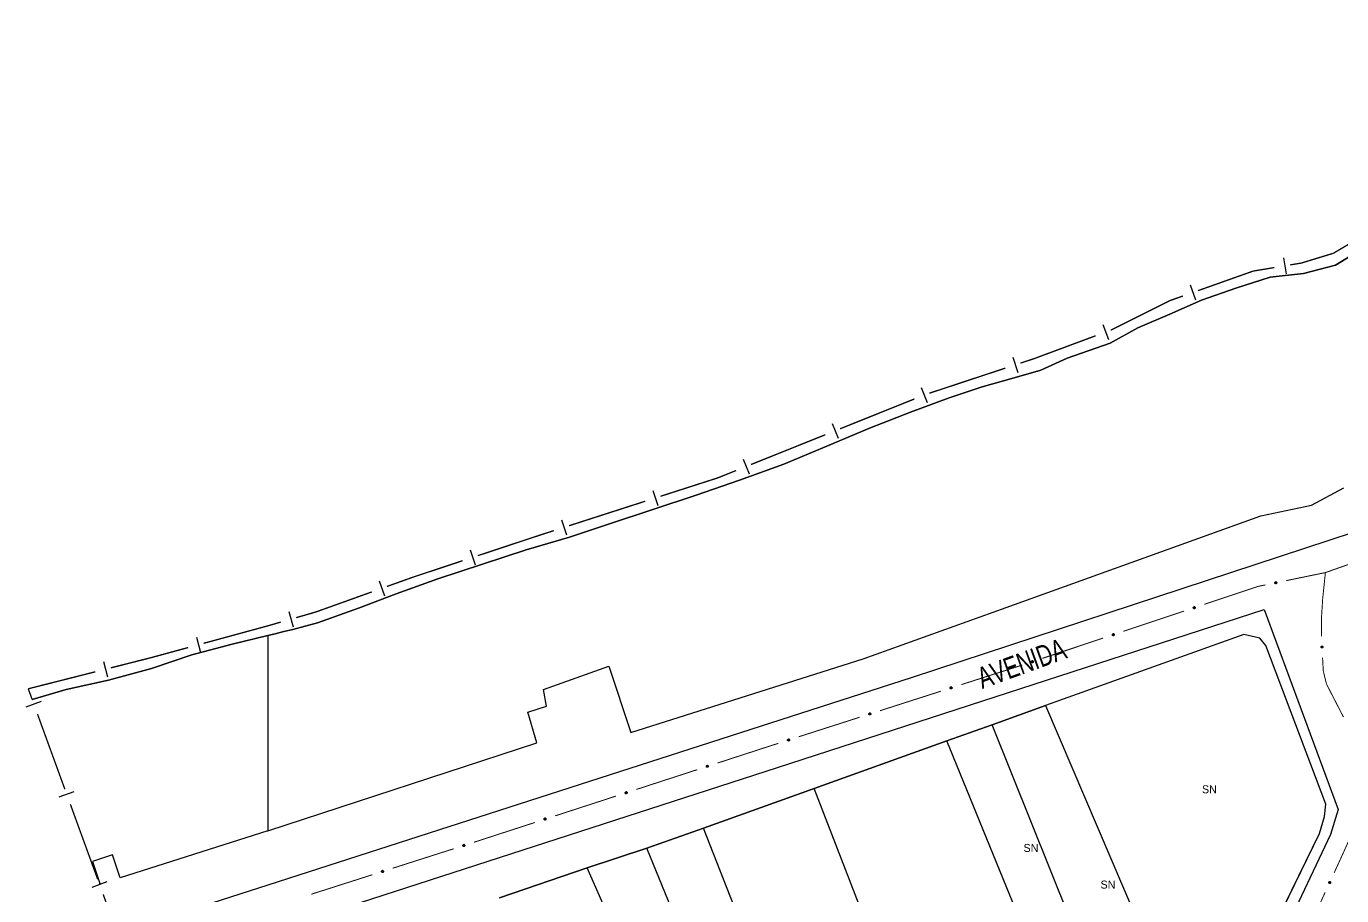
# Model space of a CAD drawing. Extents: x 204373 to 205952, y 4873300 to 4875179.
# Drawn here: x 204592.1 to 204838.7, y 4874748.4 to 4874911.5 of the extents above; entities that cross this region are included whole.
import ezdxf
from ezdxf.enums import TextEntityAlignment as Align

# ---------------------------------------------------------------- set-up
doc = ezdxf.new("R2010")
doc.units = 0
doc.header["$LTSCALE"] = 1.5
doc.header["$MEASUREMENT"] = 0
doc.linetypes.add('TRACO_00', pattern=[10, -10])
for name, color, linetype in [('CD_MALHA_LOTES', 7, 'CONTINUOUS'), ('HD-CURSO-PERENE', 170, 'CONTINUOUS'), ('HD-PRAIA', 251, 'CONTINUOUS'), ('LM-LIM-SETORES-BAIRROS', 250, 'CONTINUOUS'), ('RU-QUADRA', 220, 'CONTINUOUS'), ('SV-EIXO-RUA-PAV', 20, 'CONTINUOUS'), ('SV-RUA-PAVIM', 7, 'CONTINUOUS'), ('SV-TXT-RUA-PAV', 7, 'CONTINUOUS'), ('Th_NmrPort', 1, 'CONTINUOUS')]:
    doc.layers.add(name, color=color, linetype=linetype)
doc.styles.add('ARIAL', font='ARIAL.SHX')

msp = doc.modelspace()

# ---------------------------------------------------------------- linework, layer by layer
at = {"layer": 'CD_MALHA_LOTES', "linetype": 'Continuous', "flags": 128}
for points in [[(204812.592519, 4874715.154596), (204834.56531, 4874760.071633), (204835.481769, 4874763.27924), (204835.710884, 4874765.570388), (204824.484258, 4874795.355313), (204823.338684, 4874796.730002), (204820.360192, 4874797.417346), (204783.167758, 4874784.107461)], [(204773.16422, 4874780.458253), (204783.167758, 4874784.107461)], [(204783.167758, 4874784.107461), (204812.592519, 4874715.154596)], [(204764.686611, 4874777.48482), (204773.16422, 4874780.458253)], [(204787.82589, 4874744.033597), (204773.16422, 4874780.458253)], [(204739.808359, 4874768.564385), (204764.686611, 4874777.48482)], [(204779.577757, 4874741.055104), (204764.686611, 4874777.48482)], [(204719.094206, 4874761.119896), (204739.808359, 4874768.564385)], [(204784.094149, 4874653.916984), (204739.808359, 4874768.564385)], [(204708.442244, 4874757.348934), (204719.094206, 4874761.119896)], [(204728.492247, 4874737.04547), (204719.094206, 4874761.119896)], [(204697.277645, 4874753.681454), (204708.442244, 4874757.348934)], [(204718.254316, 4874733.348439), (204708.442244, 4874757.348934)], [(204680.845143, 4874748.009142), (204697.277645, 4874753.681454)], [(204716.685744, 4874709.437262), (204697.277645, 4874753.681454)]]:
    msp.add_lwpolyline(points, dxfattribs=at)
at = {"layer": 'HD-CURSO-PERENE', "linetype": 'Continuous'}
for points in [[(204637.406396, 4874797.234718, 2.318532), (204637.669359, 4874797.301831, 2.318532), (204637.953429, 4874797.377584, 2.318532), (204638.776207, 4874797.569662, 2.318532), (204640.434309, 4874797.964662, 2.318532), (204642.100855, 4874798.381298, 2.318532), (204646.727859, 4874799.608506, 2.318532), (204654.408502, 4874802.329419, 2.318532), (204661.484507, 4874805.030881, 2.318532), (204669.29196, 4874807.851262, 2.318532), (204677.62783, 4874810.616315, 2.318532), (204685.862074, 4874813.28166, 2.318532), (204693.96817, 4874815.696548, 2.318532), (204701.622292, 4874818.26671, 2.318532), (204709.553438, 4874820.834253, 2.318532), (204717.687391, 4874823.55088, 2.318532), (204725.847642, 4874826.393093, 2.318532), (204734.135149, 4874829.385104, 2.318532), (204742.199119, 4874832.731565, 2.318532), (204750.212943, 4874836.103667, 2.318532), (204757.896258, 4874839.126558, 2.318532), (204765.123144, 4874841.801426, 2.318532), (204771.337104, 4874843.856699, 2.318532), (204777.32129, 4874845.561807, 2.318532), (204782.295891, 4874847.024791, 2.318532), (204787.226806, 4874849.243195, 2.318532), (204795.336244, 4874852.035555, 2.318532), (204800.474644, 4874854.931503, 2.318532), (204806.516993, 4874857.516903, 2.318532), (204812.458607, 4874860.103255, 2.318532), (204818.850636, 4874862.358179, 2.318532), (204825.291474, 4874864.436474, 2.318532), (204831.518591, 4874865.13261, 2.318532), (204837.576992, 4874866.686015, 2.318532), (204843.047238, 4874870.082164, 2.318532)], [(204637.406396, 4874797.234718, 2.318532), (204630.749672, 4874795.607026, 2.318532), (204623.176002, 4874793.589775, 2.318532), (204615.597431, 4874791.018898, 2.318532), (204607.518746, 4874788.85542, 2.318532), (204599.620135, 4874787.118077, 2.318532), (204593.234579, 4874785.216819, 2.318532)]]:
    msp.add_polyline3d(points, dxfattribs=at)
at = {"layer": 'HD-PRAIA', "linetype": 'Continuous'}
msp.add_polyline3d([(204843.047238, 4874870.082164, 2.937775), (204837.576992, 4874866.686015, 2.937775), (204831.518591, 4874865.13261, 2.937775), (204825.291474, 4874864.436474, 2.937775), (204818.850636, 4874862.358179, 2.937775), (204812.458607, 4874860.103255, 2.937775), (204806.516993, 4874857.516903, 2.937775), (204800.474644, 4874854.931503, 2.937775), (204795.336244, 4874852.035555, 2.937775), (204787.226806, 4874849.243195, 2.937775), (204782.295891, 4874847.024791, 2.937775), (204777.32129, 4874845.561807, 2.937775), (204771.337104, 4874843.856699, 2.937775), (204765.123144, 4874841.801426, 2.937775), (204757.896258, 4874839.126558, 2.937775), (204750.212943, 4874836.103667, 2.937775), (204742.199119, 4874832.731565, 2.937775), (204734.135149, 4874829.385104, 2.937775), (204725.847642, 4874826.393093, 2.937775), (204717.687391, 4874823.55088, 2.937775), (204709.553438, 4874820.834253, 2.937775), (204701.622292, 4874818.26671, 2.937775), (204693.96817, 4874815.696548, 2.937775), (204685.862074, 4874813.28166, 2.937775), (204677.62783, 4874810.616315, 2.937775), (204669.29196, 4874807.851262, 2.937775), (204661.484507, 4874805.030881, 2.937775), (204654.408502, 4874802.329419, 2.937775), (204646.727859, 4874799.608506, 2.937775), (204642.100855, 4874798.381298, 2.937775), (204640.434309, 4874797.964662, 2.937775), (204638.776207, 4874797.569662, 2.937775), (204637.953429, 4874797.377584, 2.937775), (204637.669359, 4874797.301831, 2.937775), (204637.406396, 4874797.234718, 2.937775), (204637.404209, 4874760.61397, 2.937775), (204687.858311, 4874777.08376, 2.937775), (204686.172025, 4874782.851956, 2.937775), (204689.632694, 4874784.002083, 2.937775), (204689.055675, 4874787.103066, 2.937775), (204701.334941, 4874791.491852, 2.937775), (204705.448313, 4874779.009055, 2.937775), (204748.998779, 4874792.82809, 2.937775), (204775.783004, 4874802.47627, 6.603693), (204823.542857, 4874819.680265, 6.603693), (204833.073547, 4874821.705019, 6.87616), (204839.121465, 4874824.919538, 7.049548)], dxfattribs=at)
at = {"layer": 'HD-PRAIA', "linetype": 'TRACO_00'}
for points in [[(204593.234579, 4874785.216819, 2.318532), (204599.620135, 4874787.118077, 2.318532), (204607.518746, 4874788.85542, 2.318532), (204615.597431, 4874791.018898, 2.318532), (204623.176002, 4874793.589775, 2.318532), (204630.749672, 4874795.607026, 2.318532), (204637.406396, 4874797.234718, 2.318532)], [(204637.406396, 4874797.234718, 2.318532), (204637.404209, 4874760.61397, 6.331226), (204609.744328, 4874751.800924, 4.968892), (204608.292223, 4874756.109277, 4.968892), (204604.536969, 4874754.812857, 4.968892), (204605.924015, 4874750.73331, 4.523037), (204605.807576, 4874750.694351, 4.399189)]]:
    msp.add_polyline3d(points, dxfattribs=at)
at = {"layer": 'LM-LIM-SETORES-BAIRROS', "const_width": 0.25}
for points in [[(204842.821026, 4874872.274761), (204837.656915, 4874869.219935)], [(204837.151574, 4874868.921001), (204831.974975, 4874867.339262)], [(204837.656915, 4874869.219935), (204837.151574, 4874868.921001)], [(204826.082862, 4874866.241183), (204822.137286, 4874865.583587)], [(204831.139343, 4874867.08393), (204829.042044, 4874866.73438)], [(204831.974975, 4874867.339262), (204831.139343, 4874867.08393)], [(204822.120997, 4874865.580873), (204811.769855, 4874861.907887)], [(204822.137286, 4874865.583587), (204822.120997, 4874865.580873)], [(204806.5894, 4874860.069661), (204796.300738, 4874854.925329)], [(204807.057716, 4874860.235837), (204806.5894, 4874860.069661)], [(204808.942572, 4874860.904657), (204807.057716, 4874860.235837)], [(204795.566977, 4874854.558449), (204795.398623, 4874854.495806)], [(204796.300738, 4874854.925329), (204795.566977, 4874854.558449)], [(204792.586957, 4874853.449604), (204781.340295, 4874849.2648)], [(204781.204426, 4874849.214244), (204778.493702, 4874848.318045)], [(204781.340295, 4874849.2648), (204781.204426, 4874849.214244)], [(204775.645336, 4874847.376341), (204761.403503, 4874842.667816)], [(204758.604657, 4874841.590681), (204744.684713, 4874836.001838)], [(204741.900724, 4874834.88407), (204727.98078, 4874829.295227)], [(204721.750142, 4874826.793633), (204711.007252, 4874823.334967)], [(204722.412802, 4874827.05969), (204721.750142, 4874826.793633)], [(204725.196791, 4874828.177459), (204722.412802, 4874827.05969)], [(204708.151599, 4874822.415591), (204693.873339, 4874817.818715)], [(204691.017687, 4874816.899339), (204689.113919, 4874816.286423)], [(204688.498061, 4874816.088148), (204676.772165, 4874812.202241)], [(204689.113919, 4874816.286423), (204688.498061, 4874816.088148)], [(204673.924464, 4874811.258526), (204665.38136, 4874808.427381)], [(204664.605337, 4874808.170211), (204659.727317, 4874806.420081)], [(204665.38136, 4874808.427381), (204664.605337, 4874808.170211)], [(204656.903557, 4874805.406977), (204646.549771, 4874801.69226)], [(204639.82703, 4874799.742754), (204637.905404, 4874799.188357)], [(204646.407971, 4874801.641385), (204642.709467, 4874800.57435)], [(204646.549771, 4874801.69226), (204646.407971, 4874801.641385)], [(204637.406684, 4874799.044474), (204625.365792, 4874795.759545)], [(204637.905404, 4874799.188357), (204637.406684, 4874799.044474)], [(204622.471564, 4874794.969958), (204615.718367, 4874793.127589)], [(204615.617566, 4874793.100089), (204607.964357, 4874791.159072)], [(204615.718367, 4874793.127589), (204615.617566, 4874793.100089)], [(204605.056424, 4874790.421558), (204593.424692, 4874787.471504)], [(204593.424692, 4874787.471504), (204592.498938, 4874787.236713)], [(204592.498938, 4874787.236713), (204593.198733, 4874785.315242)], [(204594.225359, 4874782.496371), (204599.35849, 4874768.402011)], [(204600.385116, 4874765.583139), (204605.518247, 4874751.48878)], [(204606.544873, 4874748.669908), (204611.678004, 4874734.575549)]]:
    msp.add_lwpolyline(points, dxfattribs=at)
at = {"layer": 'LM-LIM-SETORES-BAIRROS'}
for points in [[(204827.809051, 4874868.049572), (204828.302248, 4874865.09039)], [(204810.325812, 4874862.987119), (204811.329042, 4874860.159835)], [(204793.938301, 4874855.552905), (204794.984502, 4874852.741239)], [(204777.073394, 4874849.428327), (204778.015099, 4874846.579961)], [(204759.901765, 4874843.727854), (204761.019534, 4874840.943865)], [(204743.197832, 4874837.021243), (204744.315601, 4874834.237254)], [(204726.4939, 4874830.314632), (204727.611668, 4874827.530643)], [(204709.59568, 4874824.456334), (204710.515055, 4874821.600682)], [(204692.461767, 4874818.940082), (204693.381142, 4874816.08443)], [(204675.351074, 4874813.31152), (204676.294789, 4874810.463819)], [(204658.279511, 4874807.49426), (204659.292616, 4874804.6705)], [(204641.332857, 4874801.73837), (204642.164453, 4874798.855933)], [(204624.006256, 4874796.943463), (204624.795843, 4874794.049236)], [(204606.626289, 4874792.367201), (204607.363803, 4874789.459268)], [(204592.131506, 4874783.862305), (204594.950378, 4874784.888932)], [(204598.291263, 4874766.949074), (204601.110135, 4874767.9757)], [(204604.45102, 4874750.035843), (204607.269892, 4874751.062469)]]:
    msp.add_lwpolyline(points, dxfattribs=at)
at = {"layer": 'RU-QUADRA', "linetype": 'Continuous', "flags": 128}
msp.add_lwpolyline([(204812.65921, 4874715.122989), (204834.56531, 4874760.071633), (204835.481769, 4874763.27924), (204835.710884, 4874765.570388), (204824.484258, 4874795.355313), (204823.338684, 4874796.730002), (204820.360192, 4874797.417346), (204783.167758, 4874784.107461), (204773.16422, 4874780.458253), (204764.685295, 4874777.484358), (204739.808359, 4874768.564385), (204719.094206, 4874761.119896), (204708.442244, 4874757.348934), (204697.277645, 4874753.681454), (204680.845143, 4874748.009142)], dxfattribs=at)
at = {"layer": 'SV-EIXO-RUA-PAV', "const_width": 0.18}
for points in [[(204839.896633, 4874810.522419), (204836.122532, 4874809.197215)], [(204835.651515, 4874809.031826), (204828.3044, 4874807.521281)], [(204835.651515, 4874809.031826), (204835.239918, 4874805.053059)], [(204836.122532, 4874809.197215), (204835.651515, 4874809.031826)], [(204823.065977, 4874806.444278), (204812.961692, 4874803.072525)], [(204823.406839, 4874806.514357), (204823.065977, 4874806.444278)], [(204824.386351, 4874806.715742), (204823.406839, 4874806.514357)], [(204835.239918, 4874805.053059), (204835.142026, 4874804.106768)], [(204835.142026, 4874804.106768), (204834.95328, 4874801.063957)], [(204809.167371, 4874801.806377), (204797.784409, 4874798.007936)], [(204834.95328, 4874801.063957), (204834.917279, 4874800.483571)], [(204834.917279, 4874800.483571), (204834.917279, 4874797.065073)], [(204793.990088, 4874796.741788), (204782.607125, 4874792.943346)], [(204835.119167, 4874793.070721), (204835.230992, 4874791.07385)], [(204778.791688, 4874791.670153), (204767.386883, 4874788.010006)], [(204778.812804, 4874791.677199), (204778.791688, 4874791.670153)], [(204835.230992, 4874791.07385), (204835.258995, 4874790.5738)], [(204835.258995, 4874790.5738), (204835.612199, 4874789.116835)], [(204835.612199, 4874789.116835), (204835.844794, 4874788.157378)], [(204835.844794, 4874788.157378), (204839.045953, 4874781.917885)], [(204763.578217, 4874786.78769), (204752.152216, 4874783.120741)], [(204748.343549, 4874781.898425), (204736.917549, 4874778.231476)], [(204731.426527, 4874776.469241), (204721.695608, 4874773.302831)], [(204732.156716, 4874776.70358), (204731.426527, 4874776.469241)], [(204733.108882, 4874777.009159), (204732.156716, 4874776.70358)], [(204717.891916, 4874772.065121), (204706.480839, 4874768.351993)], [(204702.677146, 4874767.114284), (204691.266069, 4874763.401155)], [(204687.462377, 4874762.163446), (204676.0513, 4874758.450318)], [(204841.425721, 4874761.819199), (204838.542232, 4874755.445169)], [(204672.241386, 4874757.2319), (204660.810926, 4874753.578876)], [(204838.542232, 4874755.445169), (204838.198959, 4874754.686356)], [(204838.198959, 4874754.686356), (204837.292728, 4874752.717778)], [(204657.000773, 4874752.361201), (204645.570313, 4874748.708177)], [(204835.620061, 4874749.084296), (204830.602062, 4874738.183852)]]:
    msp.add_lwpolyline(points, dxfattribs=at)
at = {"layer": 'SV-EIXO-RUA-PAV'}
for points in [[(204826.508281, 4874807.039622), (204826.481952, 4874806.998405), (204826.450895, 4874806.968365), (204826.417781, 4874806.950766), (204826.384464, 4874806.942844), (204826.349465, 4874806.938578), (204826.313231, 4874806.942063), (204826.273872, 4874806.954838), (204826.232341, 4874806.98096), (204826.203659, 4874807.014797), (204826.184668, 4874807.046338), (204826.174407, 4874807.080604), (204826.170833, 4874807.114672), (204826.175697, 4874807.152191), (204826.189033, 4874807.191951), (204826.21631, 4874807.233077), (204826.246959, 4874807.262318), (204826.279436, 4874807.2785), (204826.313949, 4874807.288597), (204826.349732, 4874807.292524), (204826.38528, 4874807.288898), (204826.425288, 4874807.275399), (204826.465523, 4874807.247939), (204826.495036, 4874807.217703), (204826.51167, 4874807.185462), (204826.520846, 4874807.151259), (204826.525551, 4874807.116209), (204826.523565, 4874807.079639), (204826.508281, 4874807.039622)], [(204811.235669, 4874802.380511), (204811.214433, 4874802.336454), (204811.187172, 4874802.302931), (204811.156388, 4874802.281515), (204811.12425, 4874802.269684), (204811.090009, 4874802.261284), (204811.053618, 4874802.260431), (204811.013018, 4874802.268431), (204810.968672, 4874802.289423), (204810.936167, 4874802.319606), (204810.913557, 4874802.348663), (204810.899291, 4874802.381464), (204810.891687, 4874802.414865), (204810.892051, 4874802.452695), (204810.90056, 4874802.49376), (204810.922748, 4874802.53784), (204810.949699, 4874802.570521), (204810.980019, 4874802.590454), (204811.013085, 4874802.604587), (204811.048146, 4874802.612744), (204811.083873, 4874802.613376), (204811.125204, 4874802.604734), (204811.16842, 4874802.582258), (204811.201323, 4874802.55575), (204811.221676, 4874802.525718), (204811.234857, 4874802.492851), (204811.243701, 4874802.458609), (204811.246081, 4874802.422064), (204811.235669, 4874802.380511)], [(204796.058385, 4874797.315922), (204796.037149, 4874797.271864), (204796.009888, 4874797.238342), (204795.979104, 4874797.216926), (204795.946967, 4874797.205095), (204795.912725, 4874797.196694), (204795.876334, 4874797.195841), (204795.835734, 4874797.203841), (204795.791389, 4874797.224834), (204795.758883, 4874797.255017), (204795.736273, 4874797.284074), (204795.722007, 4874797.316875), (204795.714403, 4874797.350275), (204795.714767, 4874797.388106), (204795.723276, 4874797.429171), (204795.745464, 4874797.473251), (204795.772415, 4874797.505932), (204795.802735, 4874797.525864), (204795.835802, 4874797.539998), (204795.870862, 4874797.548155), (204795.906589, 4874797.548787), (204795.94792, 4874797.540145), (204795.991137, 4874797.517669), (204796.024039, 4874797.491161), (204796.044392, 4874797.461129), (204796.057574, 4874797.428261), (204796.066417, 4874797.39402), (204796.068798, 4874797.357474), (204796.058385, 4874797.315922)], [(204835.109217, 4874795.217203), (204835.146139, 4874795.185127), (204835.171312, 4874795.15001), (204835.183877, 4874795.114677), (204835.186839, 4874795.08056), (204835.185938, 4874795.045314), (204835.17719, 4874795.00998), (204835.158794, 4874794.972913), (204835.126877, 4874794.93565), (204835.089208, 4874794.912227), (204835.055227, 4874794.898055), (204835.019829, 4874794.892918), (204834.985605, 4874794.894367), (204834.949202, 4874794.904667), (204834.91182, 4874794.923677), (204834.875128, 4874794.956677), (204834.850685, 4874794.991275), (204834.839429, 4874795.025769), (204834.83449, 4874795.061389), (204834.83584, 4874795.097361), (204834.844628, 4874795.131996), (204834.863835, 4874795.169599), (204834.896886, 4874795.205383), (204834.931115, 4874795.230155), (204834.965442, 4874795.241893), (204835.000619, 4874795.245966), (204835.035981, 4874795.245493), (204835.071866, 4874795.238178), (204835.109217, 4874795.217203)], [(204780.881102, 4874792.251333), (204780.859865, 4874792.207275), (204780.832605, 4874792.173753), (204780.801821, 4874792.152337), (204780.769683, 4874792.140506), (204780.735442, 4874792.132105), (204780.69905, 4874792.131252), (204780.65845, 4874792.139252), (204780.614105, 4874792.160245), (204780.5816, 4874792.190428), (204780.55899, 4874792.219485), (204780.544723, 4874792.252286), (204780.53712, 4874792.285686), (204780.537484, 4874792.323517), (204780.545993, 4874792.364582), (204780.568181, 4874792.408662), (204780.595132, 4874792.441343), (204780.625452, 4874792.461275), (204780.658518, 4874792.475409), (204780.693579, 4874792.483566), (204780.729306, 4874792.484198), (204780.770637, 4874792.475556), (204780.813853, 4874792.45308), (204780.846756, 4874792.426572), (204780.867109, 4874792.39654), (204780.88029, 4874792.363672), (204780.889134, 4874792.329431), (204780.891514, 4874792.292885), (204780.881102, 4874792.251333)], [(204765.652996, 4874787.337939), (204765.631253, 4874787.294129), (204765.603608, 4874787.260923), (204765.572579, 4874787.239864), (204765.540307, 4874787.228404), (204765.505971, 4874787.220399), (204765.469573, 4874787.219966), (204765.429068, 4874787.228433), (204765.384967, 4874787.249936), (204765.352812, 4874787.280491), (204765.330538, 4874787.309807), (204765.316651, 4874787.34277), (204765.309433, 4874787.376256), (204765.310234, 4874787.41408), (204765.319215, 4874787.455044), (204765.34191, 4874787.498865), (204765.369236, 4874787.531234), (204765.399784, 4874787.550815), (204765.433011, 4874787.564566), (204765.468163, 4874787.572319), (204765.503895, 4874787.572539), (204765.545124, 4874787.563421), (204765.588078, 4874787.540448), (204765.620673, 4874787.513562), (204765.640678, 4874787.483298), (204765.65348, 4874787.450281), (204765.661928, 4874787.415939), (204765.663887, 4874787.379369), (204765.652996, 4874787.337939)], [(204750.418329, 4874782.448674), (204750.396586, 4874782.404864), (204750.368941, 4874782.371658), (204750.337912, 4874782.350599), (204750.30564, 4874782.339139), (204750.271304, 4874782.331134), (204750.234905, 4874782.3307), (204750.1944, 4874782.339168), (204750.1503, 4874782.36067), (204750.118145, 4874782.391226), (204750.095871, 4874782.420542), (204750.081984, 4874782.453505), (204750.074766, 4874782.486991), (204750.075566, 4874782.524815), (204750.084548, 4874782.565779), (204750.107243, 4874782.6096), (204750.134569, 4874782.641968), (204750.165116, 4874782.66155), (204750.198344, 4874782.675301), (204750.233496, 4874782.683054), (204750.269228, 4874782.683273), (204750.310456, 4874782.674156), (204750.353411, 4874782.651183), (204750.386006, 4874782.624297), (204750.406011, 4874782.594033), (204750.418813, 4874782.561015), (204750.427261, 4874782.526674), (204750.42922, 4874782.490103), (204750.418329, 4874782.448674)], [(204735.183662, 4874777.559408), (204735.161919, 4874777.515599), (204735.134274, 4874777.482392), (204735.103245, 4874777.461333), (204735.070973, 4874777.449873), (204735.036637, 4874777.441868), (204735.000238, 4874777.441435), (204734.959733, 4874777.449902), (204734.915633, 4874777.471405), (204734.883478, 4874777.50196), (204734.861204, 4874777.531276), (204734.847317, 4874777.564239), (204734.840099, 4874777.597725), (204734.840899, 4874777.635549), (204734.849881, 4874777.676513), (204734.872576, 4874777.720334), (204734.899902, 4874777.752703), (204734.930449, 4874777.772284), (204734.963677, 4874777.786036), (204734.998829, 4874777.793788), (204735.034561, 4874777.794008), (204735.075789, 4874777.78489), (204735.118744, 4874777.761917), (204735.151339, 4874777.735032), (204735.171344, 4874777.704767), (204735.184146, 4874777.67175), (204735.192594, 4874777.637409), (204735.194553, 4874777.600838), (204735.183662, 4874777.559408)], [(204719.964453, 4874772.623757), (204719.942887, 4874772.579859), (204719.915377, 4874772.546542), (204719.884433, 4874772.525357), (204719.852208, 4874772.513767), (204719.817904, 4874772.505623), (204719.781508, 4874772.505042), (204719.740969, 4874772.513346), (204719.696782, 4874772.53467), (204719.664504, 4874772.565095), (204719.642111, 4874772.594321), (204719.628091, 4874772.627227), (204719.620738, 4874772.660684), (204719.621385, 4874772.698511), (204719.630201, 4874772.739511), (204719.652718, 4874772.783423), (204719.679913, 4874772.815902), (204719.710381, 4874772.835607), (204719.743553, 4874772.849492), (204719.778674, 4874772.857387), (204719.814404, 4874772.857751), (204719.855669, 4874772.8488), (204719.898716, 4874772.826002), (204719.93142, 4874772.799248), (204719.951547, 4874772.769064), (204719.964482, 4874772.736099), (204719.973069, 4874772.701792), (204719.975176, 4874772.66523), (204719.964453, 4874772.623757)], [(204704.749683, 4874767.672919), (204704.728118, 4874767.629022), (204704.700607, 4874767.595704), (204704.669664, 4874767.574519), (204704.637439, 4874767.562929), (204704.603135, 4874767.554785), (204704.566738, 4874767.554205), (204704.5262, 4874767.562508), (204704.482013, 4874767.583832), (204704.449734, 4874767.614257), (204704.427342, 4874767.643483), (204704.413322, 4874767.67639), (204704.405969, 4874767.709846), (204704.406616, 4874767.747673), (204704.415432, 4874767.788673), (204704.437949, 4874767.832586), (204704.465144, 4874767.865064), (204704.495612, 4874767.884769), (204704.528783, 4874767.898655), (204704.563904, 4874767.90655), (204704.599635, 4874767.906914), (204704.6409, 4874767.897963), (204704.683947, 4874767.875164), (204704.71665, 4874767.84841), (204704.736778, 4874767.818227), (204704.749713, 4874767.785261), (204704.7583, 4874767.750955), (204704.760407, 4874767.714392), (204704.749683, 4874767.672919)], [(204689.534914, 4874762.722081), (204689.513349, 4874762.678184), (204689.485838, 4874762.644866), (204689.454894, 4874762.623682), (204689.422669, 4874762.612092), (204689.388366, 4874762.603947), (204689.351969, 4874762.603367), (204689.31143, 4874762.61167), (204689.267243, 4874762.632994), (204689.234965, 4874762.66342), (204689.212573, 4874762.692645), (204689.198552, 4874762.725552), (204689.191199, 4874762.759009), (204689.191846, 4874762.796835), (204689.200662, 4874762.837835), (204689.22318, 4874762.881748), (204689.250375, 4874762.914227), (204689.280843, 4874762.933931), (204689.314014, 4874762.947817), (204689.349135, 4874762.955712), (204689.384866, 4874762.956076), (204689.426131, 4874762.947125), (204689.469178, 4874762.924326), (204689.501881, 4874762.897572), (204689.522008, 4874762.867389), (204689.534944, 4874762.834424), (204689.54353, 4874762.800117), (204689.545637, 4874762.763555), (204689.534914, 4874762.722081)], [(204674.316835, 4874757.77962), (204674.295039, 4874757.735837), (204674.267353, 4874757.702665), (204674.236298, 4874757.681643), (204674.204012, 4874757.670223), (204674.169667, 4874757.662259), (204674.133267, 4874757.66187), (204674.092773, 4874757.670387), (204674.048699, 4874757.691943), (204674.016581, 4874757.722538), (204673.994343, 4874757.751881), (204673.980496, 4874757.784861), (204673.973319, 4874757.818356), (204673.974165, 4874757.856179), (204673.983197, 4874757.897132), (204674.005945, 4874757.940925), (204674.03331, 4874757.973261), (204674.063882, 4874757.992805), (204674.097126, 4874758.006515), (204674.132288, 4874758.014225), (204674.16802, 4874758.014401), (204674.209237, 4874758.005233), (204674.252164, 4874757.982208), (204674.284726, 4874757.955283), (204674.304694, 4874757.924994), (204674.317455, 4874757.891961), (204674.325862, 4874757.85761), (204674.327776, 4874757.821037), (204674.316835, 4874757.77962)], [(204659.076221, 4874752.908921), (204659.054425, 4874752.865138), (204659.02674, 4874752.831966), (204658.995685, 4874752.810944), (204658.963399, 4874752.799524), (204658.929053, 4874752.791561), (204658.892654, 4874752.791171), (204658.85216, 4874752.799688), (204658.808086, 4874752.821245), (204658.775968, 4874752.851839), (204658.75373, 4874752.881182), (204658.739883, 4874752.914162), (204658.732706, 4874752.947657), (204658.733552, 4874752.98548), (204658.742584, 4874753.026433), (204658.765332, 4874753.070227), (204658.792697, 4874753.102562), (204658.823268, 4874753.122106), (204658.856512, 4874753.135817), (204658.891674, 4874753.143527), (204658.927407, 4874753.143702), (204658.968624, 4874753.134535), (204659.01155, 4874753.111509), (204659.044112, 4874753.084584), (204659.064081, 4874753.054295), (204659.076842, 4874753.021262), (204659.085248, 4874752.986911), (204659.087163, 4874752.950338), (204659.076221, 4874752.908921)], [(204836.616471, 4874750.98552), (204836.634072, 4874750.939889), (204836.639868, 4874750.897071), (204836.634424, 4874750.859968), (204836.621064, 4874750.828436), (204836.603763, 4874750.797716), (204836.579486, 4874750.770592), (204836.545873, 4874750.746456), (204836.500223, 4874750.728478), (204836.45597, 4874750.725423), (204836.419309, 4874750.728815), (204836.385627, 4874750.740852), (204836.356065, 4874750.75816), (204836.328725, 4874750.784309), (204836.304598, 4874750.818611), (204836.287632, 4874750.864952), (204836.282237, 4874750.906968), (204836.288445, 4874750.942717), (204836.300762, 4874750.976503), (204836.318801, 4874751.007654), (204836.342785, 4874751.034141), (204836.377366, 4874751.058371), (204836.423326, 4874751.074511), (204836.46517, 4874751.08037), (204836.500998, 4874751.074665), (204836.533987, 4874751.061791), (204836.565009, 4874751.044812), (204836.593291, 4874751.021544), (204836.616471, 4874750.98552)]]:
    msp.add_lwpolyline(points, close=True, dxfattribs=at)
for points in [[(204826.495036, 4874807.217703), (204826.170833, 4874807.114672)], [(204826.51167, 4874807.185462), (204826.174407, 4874807.080604)], [(204826.499799, 4874807.201637), (204826.175475, 4874807.098737)], [(204826.465523, 4874807.247939), (204826.175697, 4874807.152191)], [(204826.477952, 4874807.233365), (204826.177686, 4874807.135412)], [(204826.513626, 4874807.16826), (204826.180734, 4874807.066385)], [(204826.520846, 4874807.151259), (204826.184668, 4874807.046338)], [(204826.441953, 4874807.259397), (204826.185244, 4874807.173185)], [(204826.425288, 4874807.275399), (204826.189033, 4874807.191951)], [(204826.519709, 4874807.131898), (204826.199395, 4874807.029823)], [(204826.525551, 4874807.116209), (204826.203659, 4874807.014797)], [(204826.400369, 4874807.278709), (204826.210177, 4874807.214531)], [(204826.38528, 4874807.288898), (204826.21631, 4874807.233077)], [(204826.519896, 4874807.09711), (204826.222579, 4874806.99837)], [(204826.523565, 4874807.079639), (204826.232341, 4874806.98096)], [(204826.363383, 4874807.289214), (204826.237821, 4874807.249468)], [(204826.349732, 4874807.292524), (204826.246959, 4874807.262318)], [(204826.514737, 4874807.061223), (204826.25618, 4874806.970451)], [(204826.508281, 4874807.039622), (204826.273872, 4874806.954838)], [(204826.493027, 4874807.017753), (204826.300711, 4874806.950352)], [(204826.481952, 4874806.998405), (204826.313231, 4874806.942063)], [(204826.464322, 4874806.981204), (204826.339821, 4874806.94307)], [(204826.450895, 4874806.968365), (204826.349465, 4874806.938578)], [(204811.201323, 4874802.55575), (204810.891687, 4874802.414865)], [(204811.16842, 4874802.582258), (204810.892051, 4874802.452695)], [(204811.182496, 4874802.569267), (204810.896023, 4874802.436272)], [(204811.207964, 4874802.540365), (204810.898193, 4874802.399595)], [(204811.143654, 4874802.59083), (204810.899031, 4874802.474677)], [(204811.221676, 4874802.525718), (204810.899291, 4874802.381464)], [(204811.125204, 4874802.604734), (204810.90056, 4874802.49376)], [(204811.225666, 4874802.508871), (204810.907265, 4874802.368099)], [(204811.234857, 4874802.492851), (204810.913557, 4874802.348663)], [(204811.100068, 4874802.605055), (204810.918866, 4874802.518696)], [(204811.083873, 4874802.613376), (204810.922748, 4874802.53784)], [(204811.236033, 4874802.473492), (204810.930145, 4874802.334018)], [(204811.243701, 4874802.458609), (204810.936167, 4874802.319606)], [(204811.062094, 4874802.611084), (204810.942155, 4874802.556676)], [(204811.048146, 4874802.612744), (204810.949699, 4874802.570521)], [(204811.240359, 4874802.438973), (204810.956907, 4874802.305547)], [(204811.246081, 4874802.422064), (204810.968672, 4874802.289423)], [(204811.239508, 4874802.402727), (204810.993593, 4874802.281827)], [(204811.235669, 4874802.380511), (204811.013018, 4874802.268431)], [(204811.223126, 4874802.356983), (204811.040199, 4874802.267171)], [(204811.214433, 4874802.336454), (204811.053618, 4874802.260431)], [(204811.198975, 4874802.317277), (204811.079898, 4874802.264595)], [(204811.187172, 4874802.302931), (204811.090009, 4874802.261284)], [(204796.024039, 4874797.491161), (204795.714403, 4874797.350275)], [(204795.991137, 4874797.517669), (204795.714767, 4874797.388106)], [(204796.005212, 4874797.504678), (204795.71874, 4874797.371683)], [(204796.03068, 4874797.475776), (204795.720909, 4874797.335006)], [(204795.96637, 4874797.526241), (204795.721748, 4874797.410087)], [(204796.044392, 4874797.461129), (204795.722007, 4874797.316875)], [(204795.94792, 4874797.540145), (204795.723276, 4874797.429171)], [(204796.048382, 4874797.444282), (204795.729981, 4874797.30351)], [(204796.057574, 4874797.428261), (204795.736273, 4874797.284074)], [(204795.922784, 4874797.540466), (204795.741582, 4874797.454107)], [(204795.906589, 4874797.548787), (204795.745464, 4874797.473251)], [(204796.05875, 4874797.408903), (204795.752862, 4874797.269429)], [(204796.066417, 4874797.39402), (204795.758883, 4874797.255017)], [(204795.88481, 4874797.546494), (204795.764871, 4874797.492086)], [(204795.870862, 4874797.548155), (204795.772415, 4874797.505932)], [(204796.063076, 4874797.374384), (204795.779624, 4874797.240958)], [(204796.068798, 4874797.357474), (204795.791389, 4874797.224834)], [(204796.062225, 4874797.338138), (204795.816309, 4874797.217238)], [(204796.058385, 4874797.315922), (204795.835734, 4874797.203841)], [(204796.045843, 4874797.292394), (204795.862916, 4874797.202582)], [(204796.037149, 4874797.271864), (204795.876334, 4874797.195841)], [(204796.021691, 4874797.252688), (204795.902615, 4874797.200006)], [(204796.009888, 4874797.238342), (204795.912725, 4874797.196694)], [(204834.83584, 4874795.097361), (204834.850685, 4874794.991275)], [(204834.841111, 4874795.110381), (204834.862059, 4874794.980354)], [(204834.844628, 4874795.131996), (204834.875128, 4874794.956677)], [(204834.856915, 4874795.145432), (204834.892577, 4874794.947897)], [(204834.863835, 4874795.169599), (204834.91182, 4874794.923677)], [(204834.882103, 4874795.183743), (204834.92983, 4874794.917183)], [(204834.896886, 4874795.205383), (204834.949202, 4874794.904667)], [(204834.913122, 4874795.215546), (204834.966091, 4874794.904181)], [(204834.931115, 4874795.230155), (204834.985605, 4874794.894367)], [(204834.947705, 4874795.232516), (204835.002047, 4874794.896628)], [(204834.965442, 4874795.241893), (204835.019829, 4874794.892918)], [(204834.982745, 4874795.241312), (204835.034821, 4874794.897096)], [(204835.000619, 4874795.245966), (204835.055227, 4874794.898055)], [(204835.019606, 4874795.242009), (204835.07372, 4874794.910208)], [(204835.035981, 4874795.245493), (204835.089208, 4874794.912227)], [(204835.054047, 4874795.237105), (204835.108226, 4874794.92854)], [(204835.071866, 4874795.238178), (204835.126877, 4874794.93565)], [(204835.088793, 4874795.22675), (204835.14076, 4874794.957695)], [(204835.109217, 4874795.217203), (204835.158794, 4874794.972913)], [(204835.128619, 4874795.198914), (204835.167158, 4874794.998807)], [(204835.146139, 4874795.185127), (204835.17719, 4874795.00998)], [(204835.160575, 4874795.165171), (204835.180084, 4874795.03643)], [(204835.171312, 4874795.15001), (204835.185938, 4874795.045314)], [(204780.846756, 4874792.426572), (204780.53712, 4874792.285686)], [(204780.813853, 4874792.45308), (204780.537484, 4874792.323517)], [(204780.827929, 4874792.440089), (204780.541456, 4874792.307094)], [(204780.853397, 4874792.411187), (204780.543626, 4874792.270417)], [(204780.789087, 4874792.461651), (204780.544464, 4874792.345498)], [(204780.867109, 4874792.39654), (204780.544723, 4874792.252286)], [(204780.770637, 4874792.475556), (204780.545993, 4874792.364582)], [(204780.871098, 4874792.379693), (204780.552697, 4874792.23892)], [(204780.88029, 4874792.363672), (204780.55899, 4874792.219485)], [(204780.745501, 4874792.475877), (204780.564299, 4874792.389518)], [(204780.729306, 4874792.484198), (204780.568181, 4874792.408662)], [(204780.881466, 4874792.344314), (204780.575578, 4874792.204839)], [(204780.889134, 4874792.329431), (204780.5816, 4874792.190428)], [(204780.707527, 4874792.481905), (204780.587587, 4874792.427497)], [(204780.693579, 4874792.483566), (204780.595132, 4874792.441343)], [(204780.885792, 4874792.309795), (204780.60234, 4874792.176369)], [(204780.891514, 4874792.292885), (204780.614105, 4874792.160245)], [(204780.884941, 4874792.273549), (204780.639025, 4874792.152649)], [(204780.881102, 4874792.251333), (204780.65845, 4874792.139252)], [(204780.868559, 4874792.227804), (204780.685632, 4874792.137993)], [(204780.859865, 4874792.207275), (204780.69905, 4874792.131252)], [(204780.844408, 4874792.188099), (204780.725331, 4874792.135417)], [(204780.832605, 4874792.173753), (204780.735442, 4874792.132105)], [(204765.620673, 4874787.513562), (204765.309433, 4874787.376256)], [(204765.588078, 4874787.540448), (204765.310234, 4874787.41408)], [(204765.602003, 4874787.527296), (204765.314016, 4874787.397612)], [(204765.627136, 4874787.498102), (204765.315763, 4874787.360913)], [(204765.640678, 4874787.483298), (204765.316651, 4874787.34277)], [(204765.563412, 4874787.549305), (204765.317467, 4874787.43598)], [(204765.545124, 4874787.563421), (204765.319215, 4874787.455044)], [(204765.644474, 4874787.466406), (204765.324471, 4874787.329314)], [(204765.65348, 4874787.450281), (204765.330538, 4874787.309807)], [(204765.519993, 4874787.564032), (204765.337808, 4874787.479767)], [(204765.503895, 4874787.572539), (204765.34191, 4874787.498865)], [(204765.654433, 4874787.430909), (204765.346957, 4874787.294971)], [(204765.661928, 4874787.415939), (204765.352812, 4874787.280491)], [(204765.482091, 4874787.570498), (204765.361533, 4874787.517476)], [(204765.468163, 4874787.572319), (204765.369236, 4874787.531234)], [(204765.658361, 4874787.396343), (204765.373389, 4874787.266194)], [(204765.663887, 4874787.379369), (204765.384967, 4874787.249936)], [(204765.657091, 4874787.360109), (204765.409798, 4874787.242052)], [(204765.652996, 4874787.337939), (204765.429068, 4874787.228433)], [(204765.640183, 4874787.314557), (204765.456233, 4874787.22686)], [(204765.631253, 4874787.294129), (204765.469573, 4874787.219966)], [(204765.615576, 4874787.275132), (204765.4959, 4874787.223827)], [(204765.603608, 4874787.260923), (204765.505971, 4874787.220399)], [(204750.386006, 4874782.624297), (204750.074766, 4874782.486991)], [(204750.353411, 4874782.651183), (204750.075566, 4874782.524815)], [(204750.367336, 4874782.638031), (204750.079349, 4874782.508347)], [(204750.392469, 4874782.608837), (204750.081095, 4874782.471648)], [(204750.406011, 4874782.594033), (204750.081984, 4874782.453505)], [(204750.328745, 4874782.660039), (204750.0828, 4874782.546714)], [(204750.310456, 4874782.674156), (204750.084548, 4874782.565779)], [(204750.409806, 4874782.577141), (204750.089804, 4874782.440049)], [(204750.418813, 4874782.561015), (204750.095871, 4874782.420542)], [(204750.285326, 4874782.674766), (204750.10314, 4874782.590502)], [(204750.269228, 4874782.683273), (204750.107243, 4874782.6096)], [(204750.419765, 4874782.541644), (204750.11229, 4874782.405706)], [(204750.427261, 4874782.526674), (204750.118145, 4874782.391226)], [(204750.247424, 4874782.681232), (204750.126865, 4874782.628211)], [(204750.233496, 4874782.683054), (204750.134569, 4874782.641968)], [(204750.423693, 4874782.507078), (204750.138722, 4874782.376929)], [(204750.42922, 4874782.490103), (204750.1503, 4874782.36067)], [(204750.422424, 4874782.470844), (204750.175131, 4874782.352787)], [(204750.418329, 4874782.448674), (204750.1944, 4874782.339168)], [(204750.405516, 4874782.425291), (204750.221566, 4874782.337595)], [(204750.396586, 4874782.404864), (204750.234905, 4874782.3307)], [(204750.380909, 4874782.385867), (204750.261232, 4874782.334561)], [(204750.368941, 4874782.371658), (204750.271304, 4874782.331134)], [(204735.151339, 4874777.735032), (204734.840099, 4874777.597725)], [(204735.118744, 4874777.761917), (204734.840899, 4874777.635549)], [(204735.132669, 4874777.748765), (204734.844682, 4874777.619082)], [(204735.157802, 4874777.719571), (204734.846428, 4874777.582382)], [(204735.171344, 4874777.704767), (204734.847317, 4874777.564239)], [(204735.094078, 4874777.770774), (204734.848132, 4874777.657449)], [(204735.075789, 4874777.78489), (204734.849881, 4874777.676513)], [(204735.175139, 4874777.687875), (204734.855136, 4874777.550783)], [(204735.184146, 4874777.67175), (204734.861204, 4874777.531276)], [(204735.050659, 4874777.785501), (204734.868473, 4874777.701237)], [(204735.034561, 4874777.794008), (204734.872576, 4874777.720334)], [(204735.185098, 4874777.652379), (204734.877622, 4874777.516441)], [(204735.192594, 4874777.637409), (204734.883478, 4874777.50196)], [(204735.012757, 4874777.791967), (204734.892198, 4874777.738945)], [(204734.998829, 4874777.793788), (204734.899902, 4874777.752703)], [(204735.189026, 4874777.617813), (204734.904055, 4874777.487664)], [(204735.194553, 4874777.600838), (204734.915633, 4874777.471405)], [(204735.187757, 4874777.581578), (204734.940464, 4874777.463522)], [(204735.183662, 4874777.559408), (204734.959733, 4874777.449902)], [(204735.170849, 4874777.536026), (204734.986899, 4874777.44833)], [(204735.161919, 4874777.515599), (204735.000238, 4874777.441435)], [(204735.146241, 4874777.496601), (204735.026565, 4874777.445296)], [(204735.134274, 4874777.482392), (204735.036637, 4874777.441868)], [(204719.93142, 4874772.799248), (204719.620738, 4874772.660684)], [(204719.898716, 4874772.826002), (204719.621385, 4874772.698511)], [(204719.912694, 4874772.812906), (204719.625234, 4874772.682058)], [(204719.937945, 4874772.783814), (204719.627129, 4874772.645366)], [(204719.951547, 4874772.769064), (204719.628091, 4874772.627227)], [(204719.874015, 4874772.834758), (204719.62853, 4874772.720439)], [(204719.855669, 4874772.8488), (204719.630201, 4874772.739511)], [(204719.955411, 4874772.752188), (204719.635965, 4874772.613803)], [(204719.964482, 4874772.736099), (204719.642111, 4874772.594321)], [(204719.830536, 4874772.849309), (204719.648693, 4874772.764309)], [(204719.814404, 4874772.857751), (204719.652718, 4874772.783423)], [(204719.965513, 4874772.716732), (204719.65859, 4874772.579552)], [(204719.973069, 4874772.701792), (204719.664504, 4874772.565095)], [(204719.792609, 4874772.855622), (204719.672266, 4874772.802113)], [(204719.778674, 4874772.857387), (204719.679913, 4874772.815902)], [(204719.969581, 4874772.682182), (204719.685138, 4874772.550882)], [(204719.975176, 4874772.66523), (204719.696782, 4874772.53467)], [(204719.968458, 4874772.645943), (204719.721645, 4874772.526887)], [(204719.964453, 4874772.623757), (204719.740969, 4874772.513346)], [(204719.951734, 4874772.600323), (204719.768141, 4874772.511883)], [(204719.942887, 4874772.579859), (204719.781508, 4874772.505042)], [(204719.927287, 4874772.560799), (204719.807819, 4874772.50901)], [(204719.915377, 4874772.546542), (204719.817904, 4874772.505623)], [(204704.71665, 4874767.84841), (204704.405969, 4874767.709846)], [(204704.683947, 4874767.875164), (204704.406616, 4874767.747673)], [(204704.697925, 4874767.862068), (204704.410465, 4874767.731221)], [(204704.723176, 4874767.832976), (204704.41236, 4874767.694529)], [(204704.736778, 4874767.818227), (204704.413322, 4874767.67639)], [(204704.659246, 4874767.88392), (204704.41376, 4874767.769602)], [(204704.6409, 4874767.897963), (204704.415432, 4874767.788673)], [(204704.740641, 4874767.801351), (204704.421196, 4874767.662965)], [(204704.749713, 4874767.785261), (204704.427342, 4874767.643483)], [(204704.615767, 4874767.898472), (204704.433924, 4874767.813471)], [(204704.599635, 4874767.906914), (204704.437949, 4874767.832586)], [(204704.750744, 4874767.765894), (204704.44382, 4874767.628714)], [(204704.7583, 4874767.750955), (204704.449734, 4874767.614257)], [(204704.577839, 4874767.904784), (204704.457496, 4874767.851276)], [(204704.563904, 4874767.90655), (204704.465144, 4874767.865064)], [(204704.754812, 4874767.731344), (204704.470369, 4874767.600044)], [(204704.760407, 4874767.714392), (204704.482013, 4874767.583832)], [(204704.753689, 4874767.695105), (204704.506875, 4874767.57605)], [(204704.749683, 4874767.672919), (204704.5262, 4874767.562508)], [(204704.736965, 4874767.649485), (204704.553371, 4874767.561045)], [(204704.728118, 4874767.629022), (204704.566738, 4874767.554205)], [(204704.712517, 4874767.609961), (204704.59305, 4874767.558172)], [(204704.700607, 4874767.595704), (204704.603135, 4874767.554785)], [(204689.501881, 4874762.897572), (204689.191199, 4874762.759009)], [(204689.469178, 4874762.924326), (204689.191846, 4874762.796835)], [(204689.483156, 4874762.91123), (204689.195696, 4874762.780383)], [(204689.508407, 4874762.882138), (204689.19759, 4874762.743691)], [(204689.522008, 4874762.867389), (204689.198552, 4874762.725552)], [(204689.444476, 4874762.933083), (204689.198991, 4874762.818764)], [(204689.426131, 4874762.947125), (204689.200662, 4874762.837835)], [(204689.525872, 4874762.850513), (204689.206426, 4874762.712127)], [(204689.534944, 4874762.834424), (204689.212573, 4874762.692645)], [(204689.400998, 4874762.947634), (204689.219155, 4874762.862634)], [(204689.384866, 4874762.956076), (204689.22318, 4874762.881748)], [(204689.535975, 4874762.815057), (204689.229051, 4874762.677876)], [(204689.54353, 4874762.800117), (204689.234965, 4874762.66342)], [(204689.36307, 4874762.953947), (204689.242727, 4874762.900438)], [(204689.349135, 4874762.955712), (204689.250375, 4874762.914227)], [(204689.540042, 4874762.780507), (204689.255599, 4874762.649206)], [(204689.545637, 4874762.763555), (204689.267243, 4874762.632994)], [(204689.53892, 4874762.744268), (204689.292106, 4874762.625212)], [(204689.534914, 4874762.722081), (204689.31143, 4874762.61167)], [(204689.522196, 4874762.698647), (204689.338602, 4874762.610208)], [(204689.513349, 4874762.678184), (204689.351969, 4874762.603367)], [(204689.497748, 4874762.659123), (204689.37828, 4874762.607334)], [(204689.485838, 4874762.644866), (204689.388366, 4874762.603947)], [(204674.284726, 4874757.955283), (204673.973319, 4874757.818356)], [(204674.252164, 4874757.982208), (204673.974165, 4874757.856179)], [(204674.266072, 4874757.969039), (204673.977928, 4874757.839706)], [(204674.29117, 4874757.939815), (204673.979629, 4874757.803005)], [(204674.304694, 4874757.924994), (204673.980496, 4874757.784861)], [(204674.227508, 4874757.991095), (204673.981425, 4874757.878069)], [(204674.209237, 4874758.005233), (204673.983197, 4874757.897132)], [(204674.308469, 4874757.908098), (204673.988299, 4874757.771395)], [(204674.317455, 4874757.891961), (204673.994343, 4874757.751881)], [(204674.184107, 4874758.005875), (204674.001819, 4874757.921832)], [(204674.16802, 4874758.014401), (204674.005945, 4874757.940925)], [(204674.318384, 4874757.872589), (204674.010743, 4874757.737025)], [(204674.325862, 4874757.85761), (204674.016581, 4874757.722538)], [(204674.146213, 4874758.012387), (204674.02559, 4874757.959512)], [(204674.132288, 4874758.014225), (204674.03331, 4874757.973261)], [(204674.32227, 4874757.838018), (204674.03714, 4874757.708216)], [(204674.327776, 4874757.821037), (204674.048699, 4874757.691943)], [(204674.320957, 4874757.801785), (204674.07352, 4874757.68403)], [(204674.316835, 4874757.77962), (204674.092773, 4874757.670387)], [(204674.303993, 4874757.756254), (204674.119936, 4874757.668781)], [(204674.295039, 4874757.735837), (204674.133267, 4874757.66187)], [(204674.279338, 4874757.716859), (204674.159599, 4874757.665699)], [(204674.267353, 4874757.702665), (204674.169667, 4874757.662259)], [(204659.044112, 4874753.084584), (204658.732706, 4874752.947657)], [(204659.01155, 4874753.111509), (204658.733552, 4874752.98548)], [(204659.025459, 4874753.09834), (204658.737314, 4874752.969008)], [(204659.050557, 4874753.069116), (204658.739016, 4874752.932306)], [(204659.064081, 4874753.054295), (204658.739883, 4874752.914162)], [(204658.986895, 4874753.120396), (204658.740812, 4874753.007371)], [(204658.968624, 4874753.134535), (204658.742584, 4874753.026433)], [(204659.067855, 4874753.037399), (204658.747686, 4874752.900697)], [(204659.076842, 4874753.021262), (204658.75373, 4874752.881182)], [(204658.943494, 4874753.135176), (204658.761206, 4874753.051134)], [(204658.927407, 4874753.143702), (204658.765332, 4874753.070227)], [(204659.077771, 4874753.00189), (204658.77013, 4874752.866327)], [(204659.085248, 4874752.986911), (204658.775968, 4874752.851839)], [(204658.9056, 4874753.141688), (204658.784977, 4874753.088813)], [(204658.891674, 4874753.143527), (204658.792697, 4874753.102562)], [(204659.081657, 4874752.967319), (204658.796527, 4874752.837518)], [(204659.087163, 4874752.950338), (204658.808086, 4874752.821245)], [(204659.080344, 4874752.931087), (204658.832907, 4874752.813331)], [(204659.076221, 4874752.908921), (204658.85216, 4874752.799688)], [(204659.06338, 4874752.885555), (204658.879323, 4874752.798082)], [(204659.054425, 4874752.865138), (204658.892654, 4874752.791171)], [(204659.038725, 4874752.84616), (204658.918986, 4874752.795001)], [(204659.02674, 4874752.831966), (204658.929053, 4874752.791561)], [(204836.318801, 4874751.007654), (204836.282237, 4874750.906968)], [(204836.329555, 4874751.01669), (204836.287173, 4874750.891992)], [(204836.342785, 4874751.034141), (204836.287632, 4874750.864952)], [(204836.359934, 4874751.040259), (204836.298937, 4874750.849023)], [(204836.377366, 4874751.058371), (204836.304598, 4874750.818611)], [(204836.40013, 4874751.062313), (204836.31747, 4874750.804439)], [(204836.423326, 4874751.074511), (204836.328725, 4874750.784309)], [(204836.442431, 4874751.075888), (204836.34342, 4874750.775969)], [(204836.46517, 4874751.08037), (204836.356065, 4874750.75816)], [(204836.480934, 4874751.074687), (204836.371653, 4874750.752457)], [(204836.500998, 4874751.074665), (204836.385627, 4874750.740852)], [(204836.516014, 4874751.066049), (204836.40083, 4874750.737523)], [(204836.533987, 4874751.061791), (204836.419309, 4874750.728815)], [(204836.548909, 4874751.049403), (204836.44134, 4874750.730892)], [(204836.565009, 4874751.044812), (204836.45597, 4874750.725423)], [(204836.577044, 4874751.028941), (204836.480414, 4874750.73093)], [(204836.593291, 4874751.021544), (204836.500223, 4874750.728478)], [(204836.602896, 4874751.00352), (204836.522813, 4874750.741455)], [(204836.616471, 4874750.98552), (204836.545873, 4874750.746456)], [(204836.625048, 4874750.960275), (204836.56539, 4874750.765418)], [(204836.634072, 4874750.939889), (204836.579486, 4874750.770592)], [(204836.637482, 4874750.915495), (204836.59443, 4874750.792608)], [(204836.639868, 4874750.897071), (204836.603763, 4874750.797716)]]:
    msp.add_lwpolyline(points, dxfattribs=at)
at = {"layer": 'SV-RUA-PAVIM', "linetype": 'Continuous'}
for points in [[(205296.488647, 4875158.986065, 7.049548), (205293.185288, 4875153.257667, 7.049548), (205291.796877, 4875144.361713, 6.90093), (205277.078431, 4875040.813262, 7.569712), (205268.854284, 4874985.221845, 8.065106), (205266.696529, 4874977.616676, 8.139416), (205262.370951, 4874969.805499, 8.114646), (205256.453869, 4874964.299556, 8.065106), (205248.859262, 4874959.916814, 8.238495), (205144.171601, 4874921.293836, 8.238495), (205007.282867, 4874872.631693, 7.272475), (204896.35627, 4874834.822704, 6.826621), (204758.009525, 4874789.320206, 6.702772), (204637.405725, 4874750.426916, 4.820273)], [(204637.405597, 4874741.524413, 6.207378), (204732.951592, 4874772.493949, 6.207378), (204824.185951, 4874802.133698, 6.504614), (204838.033314, 4874764.579616, 7.173397), (204836.631953, 4874759.911822, 7.322015), (204823.076761, 4874731.234372, 7.322015), (204816.17345, 4874716.629681, 7.322015), (204802.297728, 4874687.274115, 7.322015)], [(204637.405725, 4874750.426916, 4.820273), (204623.434119, 4874745.921239, 4.820273), (204609.192199, 4874741.400981, 4.25057)]]:
    msp.add_polyline3d(points, dxfattribs=at)

# ---------------------------------------------------------------- texts
at = {"layer": 'SV-TXT-RUA-PAV', "style": 'ARIAL', "width": 0.7}
msp.add_text('AVENIDA', height=4, rotation=20, dxfattribs=at).set_placement((204771.325703, 4874787.176934))
at = {"layer": 'Th_NmrPort', "color": 1}
for p in [(204812.517435, 4874768.387395), (204779.066674, 4874757.389885), (204793.500906, 4874750.51644)]:
    msp.add_text('SN', height=1.5, dxfattribs=at).set_placement(p, align=Align.MIDDLE_LEFT)

doc.saveas('drawing.dxf')
